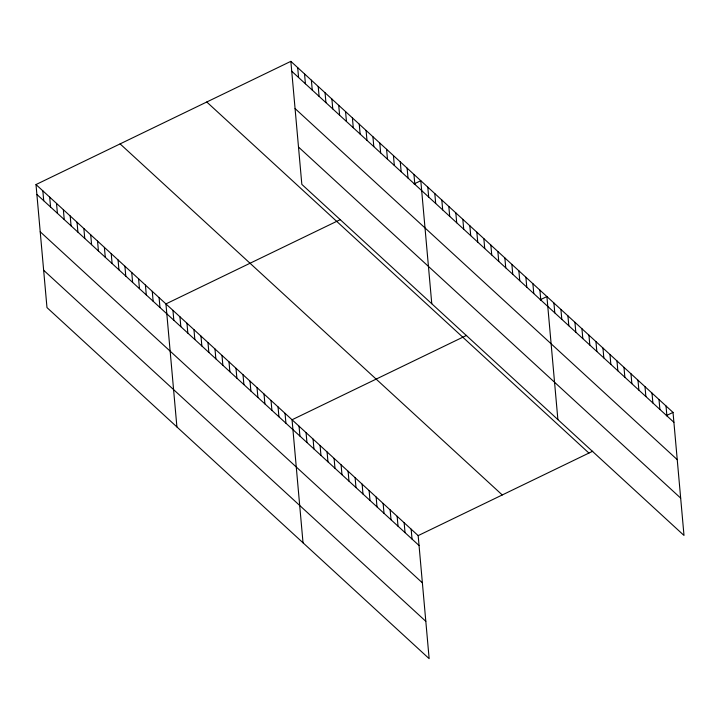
<?xml version="1.0" encoding="UTF-8"?>
<svg xmlns="http://www.w3.org/2000/svg" width="720" height="720" viewBox="0 0 720 720"><rect width="100%" height="100%" fill="white"/><g stroke="black" fill="none" stroke-linecap="round" stroke-linejoin="round"><path stroke-width="1.08" d="M36 184.554L418.167 535.617L429.147 658.656L46.98 307.593L36 184.554L290.853 61.344L673.02 412.407L684 535.446L301.833 184.383L290.853 61.344M340.515 219.519L165.933 303.912L176.913 426.96M414.099 183.942L420.795 180.702L431.775 303.741M466.623 335.367L292.05 419.769L303.03 542.808M540.216 299.79L546.903 296.55L557.883 419.598M418.167 535.617L592.74 451.215M666.333 415.638L673.02 412.407M291.735 71.235L673.902 422.298M295.074 108.576L677.232 459.639M298.503 147.042L680.67 498.105M206.757 101.997L588.915 453.069M120.105 143.892L502.263 494.955M36.882 194.445L419.049 545.508M40.212 231.786L422.379 582.849M43.65 270.252L425.808 621.315M666.009 405.972L666.891 415.863M659.007 399.537L659.889 409.428M651.996 393.093L652.887 402.984M644.994 386.658L645.876 396.549M637.983 380.223L638.874 390.114M630.981 373.788L631.863 383.679M623.979 367.353L624.861 377.244M616.968 360.918L617.85 370.809M609.966 354.483L610.848 364.374M602.955 348.048L603.837 357.939M595.953 341.604L596.835 351.495M588.942 335.169L589.824 345.06M581.94 328.734L582.822 338.625M574.929 322.299L575.811 332.19M567.927 315.864L568.809 325.755M560.916 309.429L561.798 319.32M553.914 302.994L554.796 312.885M539.901 290.115L540.783 300.006M532.89 283.68L533.772 293.571M525.888 277.245L526.77 287.136M518.877 270.81L519.759 280.701M511.875 264.375L512.757 274.266M504.864 257.94L505.746 267.831M497.862 251.505L498.744 261.396M490.851 245.061L491.733 254.952M483.849 238.626L484.731 248.517M476.838 232.191L477.729 242.082M469.836 225.756L470.718 235.647M462.825 219.321L463.716 229.212M455.823 212.886L456.705 222.777M448.821 206.451L449.703 216.342M441.81 200.016L442.692 209.898M434.808 193.572L435.69 203.463M427.797 187.137L428.679 197.028M413.955 174.42L414.837 184.311M407.115 168.138L407.997 178.029M400.275 161.856L401.157 171.747M393.435 155.574L394.317 165.465M386.595 149.292L387.477 159.183M379.755 143.01L380.646 152.901M411.156 529.182L412.038 539.073M372.924 136.728L373.806 146.619M404.154 522.747L405.036 532.638M366.084 130.446L366.966 140.337M397.143 516.312L398.025 526.203M359.244 124.164L360.126 134.055M390.141 509.877L391.023 519.768M352.404 117.882L353.286 127.773M383.13 503.433L384.012 513.324M345.564 111.6L346.446 121.491M376.128 496.998L377.01 506.889M338.724 105.318L339.606 115.209M369.117 490.563L369.999 500.454M331.884 99.036L332.775 108.927M362.115 484.128L362.997 494.019M325.053 92.754L325.935 102.645M355.104 477.693L355.986 487.584M318.213 86.472L319.095 96.363M348.102 471.258L348.984 481.149M311.373 80.19L312.255 90.081M341.091 464.823L341.973 474.714M304.533 73.908L305.415 83.799M334.089 458.388L334.971 468.27M297.693 67.626L298.575 77.517M327.078 451.944L327.96 461.835M320.076 445.509L320.958 455.4M313.065 439.074L313.947 448.965M306.063 432.639L306.945 442.53M299.052 426.204L299.934 436.095M285.039 413.334L285.93 423.225M278.037 406.89L278.919 416.781M271.026 400.455L271.917 410.346M264.024 394.02L264.906 403.911M257.022 387.585L257.904 397.476M250.011 381.15L250.893 391.041M243.009 374.715L243.891 384.606M235.998 368.28L236.88 378.171M228.996 361.845L229.878 371.736M221.985 355.401L222.867 365.292M214.983 348.966L215.865 358.857M207.972 342.531L208.854 352.422M200.97 336.096L201.852 345.987M193.959 329.661L194.841 339.552M186.957 323.226L187.839 333.117M179.946 316.791L180.828 326.682M172.944 310.356L173.826 320.238M159.093 297.63L159.975 307.521M152.262 291.348L153.144 301.239M145.422 285.066L146.304 294.957M138.582 278.784L139.464 288.675M131.742 272.502L132.624 282.393M124.902 266.22L125.784 276.111M118.062 259.938L118.944 269.829M111.222 253.656L112.104 263.547M104.391 247.374L105.273 257.265M97.551 241.092L98.433 250.983M90.711 234.81L91.593 244.701M83.871 228.528L84.753 238.419M77.031 222.246L77.913 232.137M70.191 215.964L71.073 225.855M63.351 209.682L64.242 219.573M56.52 203.4L57.402 213.291M49.68 197.118L50.562 207.009M42.84 190.836L43.722 200.727"/></g></svg>
